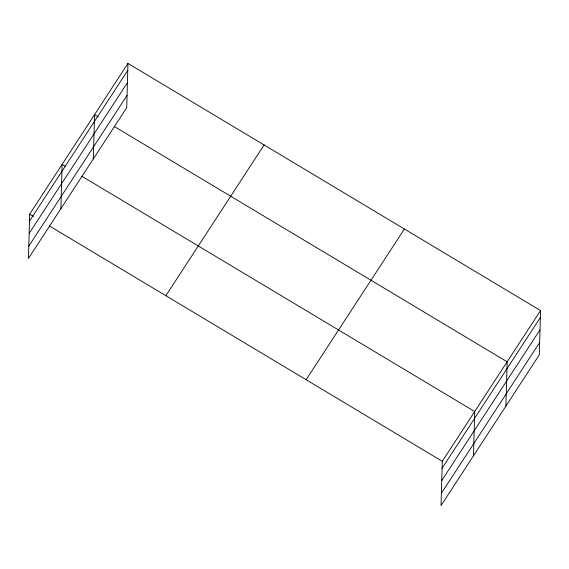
<?xml version="1.0" encoding="UTF-8"?>
<svg xmlns="http://www.w3.org/2000/svg" width="569" height="569" viewBox="0 0 569 569"><rect width="100%" height="100%" fill="white"/><g stroke="black" fill="none" stroke-linecap="round" stroke-linejoin="round"><path stroke-width="0.85" d="M127.954 63.422L29.688 214.15L28.45 258.44L126.716 107.712L127.954 63.422L540.55 310.56L539.312 354.85L441.046 505.578L442.284 461.288L540.55 310.56M60.876 208.702L62.113 164.405L65.143 166.219M93.309 158.957L94.546 114.668L98.323 116.93M473.472 455.84L474.71 411.543L81.78 176.191M505.898 406.095L507.135 361.806L114.213 126.446M29.496 221.092L127.762 70.364M29.147 233.418L127.42 82.69M28.791 246.121L127.065 95.386M165.842 295.709L264.108 144.974M306.122 379.729L404.395 229.001M442.085 468.23L540.358 317.502M441.743 480.556L540.009 329.828M441.388 493.259L539.654 342.524M29.688 214.15L33.471 216.419M49.354 225.929L442.284 461.288"/></g></svg>
